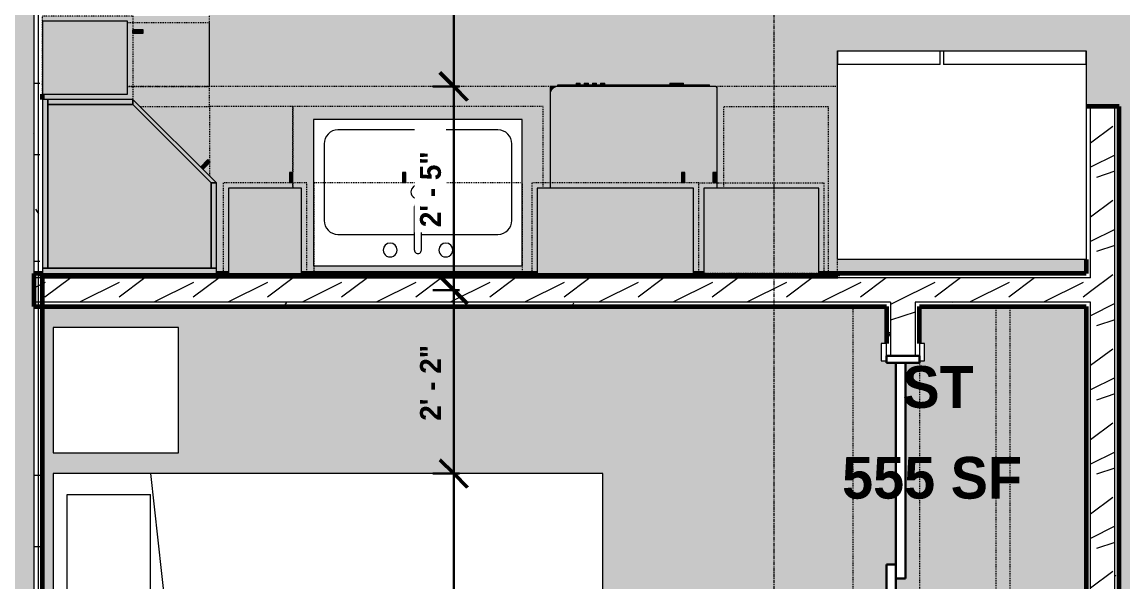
# Model space of a CAD drawing. Header units: inches. Extents: x -4105 to -1989, y 10980 to 12341.
# Drawn here: x -2935.5 to -2777.2, y 11873.3 to 11953.7 of the extents above; entities that cross this region are included whole.
import ezdxf

# ---------------------------------------------------------------- set-up
doc = ezdxf.new("R2010")
doc.units = ezdxf.units.IN
doc.header["$MEASUREMENT"] = 0
doc.linetypes.add('Dash', pattern=[0.25, 0.125, -0.125])
doc.linetypes.add('Grid Line 1_2_', pattern=[0.875, 0.5, -0.125, 0.125, -0.125])
for name, color, linetype, lineweight in [('0-1', 7, 'Continuous', 5), ('0-2', 250, 'Continuous', 18), ('A-ANNO-DIMS-1', 211, 'Continuous', 30), ('A-ANNO-DIMS-64', 211, 'Continuous', 9), ('A-AREA-IDEN', 2, 'Continuous', 9), ('A-AREA-PATT-3', 7, 'Continuous', 9), ('A-DOOR-1', 31, 'Continuous', 9), ('A-DOOR-2', 31, 'Continuous', 30), ('A-DOOR-FRAM', 31, 'Continuous', 30), ('A-WALL', 113, 'Continuous', 18), ('A-WALL-1', 113, 'Continuous', 60), ('A-WALL-PATT-1', 111, 'Continuous', 9), ('I-FURN', 30, 'Continuous', 9), ('I-FURN-HDLN', 30, 'Dash', 9), ('I-WALL-2', 2, 'Continuous', 60), ('P-SANR-FIXT', 6, 'Continuous', 9), ('Q-CASE', 31, 'Continuous', 9), ('Q-CASE-2', 31, 'Dash', 9), ('Q-CASE-HDLN', 31, 'Dash', 9), ('Q-SPCQ', 91, 'Continuous', 9), ('S-GRID-1', 1, 'Grid Line 1_2_', 9)]:
    doc.layers.add(name, color=color, linetype=linetype, lineweight=lineweight)
doc.styles.add('Century Gothic_B', font='GOTHICB.TTF', dxfattribs={"height": 3})
doc.styles.add('Century Gothic_B_1', font='GOTHICB.TTF', dxfattribs={"height": 6})
doc.dimstyles.new('OD_-_HS_-__1__Tol__', dxfattribs={"dimscale": 12, "dimtxt": 3.132505, "dimasz": 0.333333, "dimexe": 0.25, "dimexo": 0.166667, "dimgap": 0.083333, "dimtad": 1, "dimdec": 0, "dimzin": 3, "dimdsep": 46, "dimlunit": 4, "dimtxsty": 'Century Gothic_B', "dimblk1": 'OBLIQUE', "dimblk2": 'OBLIQUE', "dimsah": 1, "dimcen": 0.09, "dimdle": 0.25, "dimazin": 0, "dimtfac": 1, "dimtdec": 4, "dimtix": 1, "dimtmove": 0, "dimatfit": 3, "dimfxl": 1, "dimtvp": 1, "dimtfill": 1, "dimfrac": 2, "dimtolj": 1, "dimtzin": 0, "dimlwd": 30, "dimlwe": 30, "dimarcsym": 2})
pattern_1 = [(0, (0, 0), (20.48, 5.12), [0.845, -14.515, 0.845, -14.515, -81.92]), (0, (0, 0), (20.48, 5.12), [-30.72, 0.845, -29.875, 0.845, -14.515, -35.84]), (0, (0, 0), (20.48, 5.12), [-76.8, 0.845, -9.395, 0.845, -24.755]), (120, (7.68, 2.56), (-14.67405, 15.1762003), [0.845, -14.515, 0.845, -14.515, -81.92]), (120, (7.68, 2.56), (-14.67405, 15.1762003), [-30.72, 0.845, -29.875, 0.845, -14.515, -35.84]), (120, (7.68, 2.56), (-14.67405, 15.1762003), [-76.8, 0.845, -9.395, 0.845, -24.755]), (240, (10.24, 12.8), (-5.80595, -20.2962003), [0.845, -14.515, 0.845, -14.515, -81.92]), (240, (10.24, 12.8), (-5.80595, -20.2962003), [-30.72, 0.845, -29.875, 0.845, -14.515, -35.84]), (240, (10.24, 12.8), (-5.80595, -20.2962003), [-76.8, 0.845, -9.395, 0.845, -24.755])]
pattern_2 = [(216.87, (4.265, 10.662), (31.9871619, 21.32545714), [5.331, -47.981]), (206.565, (10.662, 7.464), (-10.662476, -10.6620098), [11.921, -11.921]), (198.435, (10.662, 2.132), (-21.32449365, -10.6625869), [6.744, -26.974])]

# ---------------------------------------------------------------- blocks, each defined once
blk = doc.blocks.new('FOLDING_SLIDING CLOSET - 60_ x 80_-1372877-ENLARGED FLOOR PLAN - 1ST FLOOR PLAN - EAST')
at = {"layer": 'A-DOOR-1'}
for p, q in [((-30.25, 3), (-32.75, 3)), ((-32.75, 3), (-32.75, 2.25)), ((-32.75, 2.25), (-30.25, 2.25)), ((-30.25, 2.25), (-30.25, 3)), ((32.75, 3), (30.25, 3)), ((30.25, 3), (30.25, 2.25)), ((30.25, 2.25), (32.75, 2.25)), ((32.75, 2.25), (32.75, 3)), ((-30.25, -2.5), (-32.75, -2.5)), ((-32.75, -2.5), (-32.75, -3.25)), ((-30.25, -3.25), (-30.25, -2.5)), ((32.75, -2.5), (30.25, -2.5)), ((30.25, -2.5), (30.25, -3.25)), ((32.75, -3.25), (32.75, -2.5)), ((-32.75, -3.25), (-30.25, -3.25)), ((30.25, -3.25), (32.75, -3.25))]:
    blk.add_line(p, q, dxfattribs=at)
at = {"layer": 'A-DOOR-2'}
for p, q in [((1, 2.25), (-30, 2.25)), ((-30, 2.25), (-30, 0.87)), ((1, 0.87), (1, 2.25)), ((-30, 0.87), (1, 0.87)), ((30, 0.87), (-1, 0.87)), ((-1, 0.87), (-1, -0.5)), ((30, -0.5), (30, 0.87)), ((-1, -0.5), (30, -0.5))]:
    blk.add_line(p, q, dxfattribs=at)
at = {"layer": 'A-DOOR-FRAM'}
for p, q in [((-30, 2.25), (-31, 2.25)), ((-31, 2.25), (-31, -2.5)), ((-30, -2.5), (-30, 2.25)), ((30, 2.25), (30, -2.5)), ((31, 2.25), (30, 2.25)), ((31, -2.5), (31, 2.25)), ((-31, -2.5), (-30, -2.5)), ((30, -2.5), (31, -2.5))]:
    blk.add_line(p, q, dxfattribs=at)
blk = doc.blocks.new('Refrigerator_-_Side-by-Side_6047 - 36_ X 30_-1372843-ENLARGED FLOOR PLAN - 1ST FLOOR PLAN - EAST')
at = {"layer": 'Q-SPCQ'}
for p, q in [((-17.88, 15.58), (17.87, 15.58)), ((-17.88, -14.42), (-17.88, 15.58)), ((-17.88, 15.58), (-3.13, 15.58)), ((-17.88, 15.58), (-17.88, 13.58)), ((-3.13, 13.58), (-3.13, 15.58)), ((-2.63, 15.58), (17.87, 15.58)), ((-2.63, 15.58), (-2.63, 13.58)), ((17.87, 15.58), (17.87, -14.42)), ((17.87, 13.58), (17.87, 15.58)), ((-3.13, 13.58), (-17.88, 13.58)), ((17.87, 13.58), (-2.63, 13.58)), ((17.87, -14.42), (-17.88, -14.42))]:
    blk.add_line(p, q, dxfattribs=at)
blk = doc.blocks.new('OD_CW_Closet - OD_CW_Closet-1868668-ENLARGED FLOOR PLAN - 1ST FLOOR PLAN - EAST')
at = {"layer": 'Q-CASE-HDLN'}
for p, q in [((76.64, 24), (0.74, 24)), ((0.74, 24), (0.74, 0)), ((76.64, 0), (76.64, 24)), ((0.74, 13), (76.64, 13)), ((0.74, 11), (76.64, 11)), ((0.74, 0), (6.05, 0)), ((8.8, 0), (68.8, 0)), ((71.55, 0), (76.64, 0))]:
    blk.add_line(p, q, dxfattribs=at)
blk = doc.blocks.new('Bed-Standard - Queen 60_ x 79_-V6-ENLARGED FLOOR PLAN - 1ST FLOOR PLAN - EAST')
at = {"layer": 'I-FURN'}
for p, q in [((40.69, 37.7), (-19.31, 37.7)), ((40.69, -41.3), (40.69, 37.7)), ((-16.31, 35.7), (37.69, 35.7)), ((37.69, 35.7), (37.69, 23.7)), ((40.69, 23.7), (-19.31, 17.13)), ((-16.31, 23.7), (37.69, 23.7)), ((-19.31, -41.3), (40.69, -41.3))]:
    blk.add_line(p, q, dxfattribs=at)
at = {"layer": 'I-FURN-HDLN'}
blk.add_line((-55.31, -77.3), (64.69, -77.3), dxfattribs=at)
blk = doc.blocks.new('Table-Night Stand - 18_ x 18_ x 24_-1352623-ENLARGED FLOOR PLAN - 1ST FLOOR PLAN - EAST')
at = {"layer": 'I-FURN'}
for p, q in [((18.15, 18), (0.15, 18)), ((0.15, 18), (0.15, 0)), ((18.15, 0), (18.15, 18)), ((0.15, 0), (18.15, 0))]:
    blk.add_line(p, q, dxfattribs=at)
blk = doc.blocks.new('OD_CW_Countertop - OD_CW_Countertop-2218014-ENLARGED FLOOR PLAN - 1ST FLOOR PLAN - EAST')
at = {"layer": 'Q-CASE-HDLN'}
for p, q in [((0.74, 24), (0.74, 22)), ((0.74, -2.88), (102.83, -2.88))]:
    blk.add_line(p, q, dxfattribs=at)
blk = doc.blocks.new('Sink Kitchen-Single - 30_ x 21_-366345-ENLARGED FLOOR PLAN - 1ST FLOOR PLAN - EAST')
at = {"layer": 'P-SANR-FIXT'}
for p, q in [((15.62, 10.59), (-14.38, 10.59)), ((-14.38, 10.59), (-14.38, -10.41)), ((15.62, -10.41), (15.62, 10.59)), ((0.12, 8.34), (0.12, 2.09)), ((1.12, 8.34), (1.12, 2.09)), ((0.12, 6.09), (-10.88, 6.09)), ((12.12, 6.09), (1.12, 6.09)), ((-12.88, 4.09), (-12.88, -6.91)), ((14.12, -6.91), (14.12, 4.09)), ((-10.88, -8.91), (12.12, -8.91)), ((-14.38, -10.41), (15.62, -10.41))]:
    blk.add_line(p, q, dxfattribs=at)
for centre, radius, start, end in [((-3.38, 8.34), 1, 360, 180), ((-3.38, 8.34), 1, 180, 0), ((0.62, 8.34), 0.5, 360, 180), ((4.62, 8.34), 1, 360, 180), ((4.62, 8.34), 1, 180, 360), ((-10.88, 4.09), 2, 90, 180), ((12.12, 4.09), 2, 360, 90), ((0.62, 2.09), 0.5, 180, 0), ((0.62, 0), 1, 360, 180), ((0.62, 0), 1, 180, 0), ((-10.88, -6.91), 2, 180, 270), ((12.12, -6.91), 2, 270, 0)]:
    blk.add_arc(centre, radius, start, end, dxfattribs=at)
blk = doc.blocks.new('Dishwasher_15404 - 34_ counter-V47-ENLARGED FLOOR PLAN - 1ST FLOOR PLAN - EAST')
at = {"layer": 'Q-SPCQ'}
h = blk.add_hatch(color=256, dxfattribs=at)
h.paths.add_polyline_path([(26.87, 1.09), (26.87, 22.93), (26.84, 23.21), (26.68, 23.53), (26.56, 23.69), (26.3, 23.87), (26.08, 23.96), (25.8, 24), (12.25, 24), (12.25, 3.38), (0, 3.38), (0, 1.88), (12.25, 1.88), (12.25, 0), (26.73, 0.01), (26.82, 0.06), (26.87, 0.2)], flags=0)
h.paths.add_polyline_path([(14.5, 0.63), (14.5, 0.14), (13, 0.14), (13, 0.63), (14, 0.63)], flags=0)
h.paths.add_polyline_path([(14.5, 4.63), (13, 4.63), (13, 5.11), (14.5, 5.11)], flags=0)
for points in [[(26.87, 23.8), (26.82, 23.94), (26.68, 24), (25.8, 24), (26.08, 23.96), (26.34, 23.86), (26.56, 23.69), (26.73, 23.46), (26.84, 23.21), (26.87, 22.93), (26.87, 23.46)], [(27.12, 1.99), (27.12, 22.91), (26.87, 22.91), (26.87, 1.09), (27.12, 1.09)], [(27.37, 19.69), (27.37, 20.28), (27.12, 20.28), (27.12, 19.69)], [(27.37, 18.51), (27.37, 19.1), (27.12, 19.1), (27.12, 18.51)], [(27.37, 17.92), (27.12, 17.92), (27.12, 17.33), (27.37, 17.33)], [(27.37, 16.74), (27.12, 16.74), (27.12, 16.15), (27.37, 16.15)], [(27.37, 5.81), (27.37, 6.79), (27.12, 6.79), (27.12, 5.81)], [(27.37, 5.11), (27.37, 5.81), (27.12, 5.81), (27.12, 4.82), (27.37, 4.82), (27.37, 4.96)]]:
    blk.add_hatch(color=256, dxfattribs=at).paths.add_polyline_path(points, flags=0)
for p, q in [((25.8, 24), (12.25, 24)), ((26.68, 24), (25.8, 24)), ((26.87, 22.93), (26.87, 23.8)), ((26.87, 0.2), (26.87, 22.93)), ((26.87, 22.91), (27.12, 22.91)), ((27.12, 22.91), (27.12, 1.09)), ((27.37, 20.28), (27.12, 20.28)), ((27.12, 19.69), (27.37, 19.69)), ((27.37, 19.1), (27.12, 19.1)), ((27.37, 19.1), (27.37, 18.51)), ((27.37, 20.28), (27.37, 19.69)), ((27.12, 18.51), (27.37, 18.51)), ((27.37, 17.92), (27.12, 17.92)), ((27.37, 17.92), (27.37, 17.33)), ((27.12, 17.33), (27.37, 17.33)), ((27.37, 16.74), (27.12, 16.74)), ((27.12, 16.15), (27.37, 16.15)), ((27.37, 16.74), (27.37, 16.15)), ((27.37, 6.79), (27.12, 6.79)), ((27.37, 6.79), (27.37, 5.81)), ((27.12, 4.82), (27.37, 4.82)), ((27.37, 5.81), (27.37, 4.82)), ((26.87, 1.09), (27.12, 1.09)), ((12.25, 0), (26.68, 0))]:
    blk.add_line(p, q, dxfattribs=at)
for centre, radius, start, end in [((25.8, 22.93), 1.07, 360, 90), ((26.68, 23.8), 0.197, 0, 90), ((26.68, 0.2), 0.197, 270, 360), ((26.68, 0.2), 0.197, 285, 345)]:
    blk.add_arc(centre, radius, start, end, dxfattribs=at)
blk = doc.blocks.new('OD_CW_Countertop - OD_CW_Countertop-2219388-ENLARGED FLOOR PLAN - 1ST FLOOR PLAN - EAST')
at = {"layer": 'Q-CASE-HDLN'}
for p, q in [((0.74, 11.75), (0.74, 0)), ((0.74, 0), (10.86, 0))]:
    blk.add_line(p, q, dxfattribs=at)
blk = doc.blocks.new('300 Series Wall Hung Cabinet_302 - 30_-2219389-ENLARGED FLOOR PLAN - 1ST FLOOR PLAN - EAST')
at = {"layer": 'Q-CASE'}
for points in [[(-1.76, -16.87), (-1.76, -15.38), (-2.25, -15.38), (-2.25, -16.87)], [(2.24, -16.87), (2.24, -15.38), (1.75, -15.38), (1.75, -16.87)]]:
    blk.add_hatch(color=256, dxfattribs=at).paths.add_polyline_path(points, flags=0)
for p, q in [((-2.25, -15.38), (-1.76, -15.38)), ((-2.25, -15.38), (-2.25, -16.87)), ((-1.76, -16.87), (-1.76, -15.38)), ((1.75, -15.38), (2.24, -15.38)), ((1.75, -15.38), (1.75, -16.87)), ((2.24, -16.87), (2.24, -15.38)), ((-2.25, -16.87), (-1.76, -16.87)), ((1.75, -16.87), (2.24, -16.87))]:
    blk.add_line(p, q, dxfattribs=at)
at = {"layer": 'Q-CASE-2'}
for p, q in [((15, -2.38), (-15, -2.38)), ((-15, -2.38), (-15, -15.38)), ((15, -15.38), (15, -2.38)), ((-15, -15.38), (15, -15.38))]:
    blk.add_line(p, q, dxfattribs=at)
blk = doc.blocks.new('Base Cabinet-Single Door - 12_-2213366-ENLARGED FLOOR PLAN - 1ST FLOOR PLAN - EAST')
at = {"layer": 'Q-CASE-2'}
for p, q in [((-5.26, 24), (-5.26, 16.12)), ((6.74, 24), (-5.26, 24)), ((6.74, 14.5), (6.74, 24)), ((-5.26, 15.91), (-5.26, 14)), ((6.74, 12.25), (6.74, 13))]:
    blk.add_line(p, q, dxfattribs=at)
blk = doc.blocks.new('Base Cabinet-Single Door - 12_-V48-ENLARGED FLOOR PLAN - 1ST FLOOR PLAN - EAST')
at = {"layer": 'Q-CASE-2'}
for p, q in [((-5.26, 24), (-5.26, 12.25)), ((6.74, 24), (-5.26, 24)), ((6.74, 14), (6.74, 24))]:
    blk.add_line(p, q, dxfattribs=at)
blk = doc.blocks.new('Base Cabinet-Double Door _ 1 Drawer - 36_-V49-ENLARGED FLOOR PLAN - 1ST FLOOR PLAN - EAST')
at = {"layer": 'Q-CASE-2'}
for p, q in [((-17.26, 24), (-17.26, 14.5)), ((18.74, 24), (-17.26, 24)), ((18.74, 12.25), (18.74, 24)), ((-17.26, 13), (-17.26, 12.25))]:
    blk.add_line(p, q, dxfattribs=at)
blk = doc.blocks.new('300 Series Wall Hung Cabinet_301 - 24_-2172248-ENLARGED FLOOR PLAN - 1ST FLOOR PLAN - EAST')
at = {"layer": 'Q-CASE'}
for points in [[(11.25, -14.63), (11.25, -2.38), (-11.25, -2.38), (-11.25, -14.63)], [(-9.51, -16.87), (-9.51, -15.38), (-10, -15.38), (-10, -16.87)]]:
    blk.add_hatch(color=256, dxfattribs=at).paths.add_polyline_path(points, flags=0)
for p, q in [((11.25, -2.38), (-11.25, -2.38)), ((-11.25, -2.38), (-11.25, -14.63)), ((11.25, -14.63), (11.25, -2.38)), ((-11.25, -14.63), (11.25, -14.63)), ((-10, -15.38), (-9.51, -15.38)), ((-10, -15.38), (-10, -16.87)), ((-9.51, -16.87), (-9.51, -15.38)), ((-10, -16.87), (-9.51, -16.87))]:
    blk.add_line(p, q, dxfattribs=at)
at = {"layer": 'Q-CASE-2'}
for p, q in [((12, -2.38), (-12, -2.38)), ((-12, -2.38), (-12, -15.38)), ((12, -15.38), (12, -2.38)), ((-12, -15.38), (12, -15.38))]:
    blk.add_line(p, q, dxfattribs=at)
blk = doc.blocks.new('300 Series Wall Hung Cabinet_301 - 18_-2172001-ENLARGED FLOOR PLAN - 1ST FLOOR PLAN - EAST')
at = {"layer": 'Q-CASE'}
for points in [[(-6.51, 15.38), (-6.51, 16.87), (-7, 16.87), (-7, 15.38)], [(8.25, 2.37), (8.25, 14.63), (-8.25, 14.63), (-8.25, 2.37), (1.2, 2.37)]]:
    blk.add_hatch(color=256, dxfattribs=at).paths.add_polyline_path(points, flags=0)
for p, q in [((-6.51, 16.87), (-7, 16.87)), ((-7, 16.87), (-7, 15.38)), ((-6.51, 15.38), (-6.51, 16.87)), ((8.25, 14.63), (-8.25, 14.63)), ((-8.25, 14.63), (-8.25, 2.37)), ((-6.51, 15.38), (-7, 15.38)), ((8.25, 2.37), (8.25, 14.63)), ((-8.25, 2.37), (8.25, 2.37))]:
    blk.add_line(p, q, dxfattribs=at)
at = {"layer": 'Q-CASE-2'}
for p, q in [((-9, 2.37), (-9, 15.38)), ((-9, 15.38), (9, 15.38)), ((9, 15.38), (9, 2.37)), ((9, 2.37), (-9, 2.37))]:
    blk.add_line(p, q, dxfattribs=at)
blk = doc.blocks.new('300 Series Wall Hung Cabinet_301 - 12_-2219390-ENLARGED FLOOR PLAN - 1ST FLOOR PLAN - EAST')
at = {"layer": 'Q-CASE'}
for points in [[(5.25, -14.63), (5.25, -2.38), (-5.25, -2.38), (-5.25, -14.63)], [(-3.51, -16.87), (-3.51, -15.38), (-4, -15.38), (-4, -16.87)]]:
    blk.add_hatch(color=256, dxfattribs=at).paths.add_polyline_path(points, flags=0)
for p, q in [((5.25, -2.38), (-5.25, -2.38)), ((-5.25, -2.38), (-5.25, -14.63)), ((5.25, -14.63), (5.25, -2.38)), ((-5.25, -14.63), (5.25, -14.63)), ((-4, -15.38), (-3.51, -15.38)), ((-4, -15.38), (-4, -16.87)), ((-3.51, -16.87), (-3.51, -15.38)), ((-4, -16.87), (-3.51, -16.87))]:
    blk.add_line(p, q, dxfattribs=at)
at = {"layer": 'Q-CASE-2'}
for p, q in [((6, -2.38), (-6, -2.38)), ((-6, -2.38), (-6, -15.38)), ((6, -15.38), (6, -2.38)), ((-6, -15.38), (6, -15.38))]:
    blk.add_line(p, q, dxfattribs=at)
blk = doc.blocks.new('308 - 308-2216210-ENLARGED FLOOR PLAN - 1ST FLOOR PLAN - EAST')
at = {"layer": 'Q-CASE'}
for points in [[(-12, -3.13), (13, -3.13), (13, -2.38), (-12, -2.38)], [(-11.25, -15.38), (-11.25, -3.13), (-12, -3.13), (-12, -15.38)], [(12.25, -26.63), (12.25, -3.13), (-11.25, -3.13), (-11.25, -15.38), (0, -26.63)], [(13, -27.38), (13, -3.13), (12.25, -3.13), (12.25, -27.38)], [(0, -27.38), (0, -26.63), (-11.25, -15.38), (-12, -15.38), (-0.26, -27.12)], [(-10.76, -18.73), (-9.7, -17.67), (-10.05, -17.33), (-11.11, -18.39)], [(0, -27.38), (12.25, -27.38), (12.25, -26.63), (0, -26.63)]]:
    blk.add_hatch(color=256, dxfattribs=at).paths.add_polyline_path(points, flags=0)
for p, q in [((13, -2.38), (-12, -2.38)), ((-12, -2.38), (-12, -3.13)), ((-11.25, -3.13), (-12, -3.13)), ((-12, -3.13), (-12, -15.38)), ((-12, -3.13), (13, -3.13)), ((12.25, -3.13), (-11.25, -3.13)), ((-11.25, -3.13), (-11.25, -15.38)), ((-11.25, -15.38), (-11.25, -3.13)), ((12.25, -26.63), (12.25, -3.13)), ((13, -3.13), (12.25, -3.13)), ((12.25, -3.13), (12.25, -27.38)), ((13, -3.13), (13, -2.38)), ((13, -27.38), (13, -3.13)), ((-11.25, -15.38), (-12, -15.38)), ((-12, -15.38), (0, -27.38)), ((-12, -15.38), (-11.25, -15.38)), ((-11.25, -15.38), (0, -26.63)), ((0, -26.63), (-11.25, -15.38)), ((-10.05, -17.33), (-11.11, -18.39)), ((-11.11, -18.39), (-10.76, -18.73)), ((-10.76, -18.73), (-9.7, -17.67)), ((0, -26.63), (12.25, -26.63)), ((0, -27.38), (0, -26.63)), ((12.25, -26.63), (0, -26.63)), ((0, -26.63), (0, -27.38)), ((12.25, -27.38), (12.25, -26.63)), ((0, -27.38), (12.25, -27.38)), ((12.25, -27.38), (13, -27.38))]:
    blk.add_line(p, q, dxfattribs=at)
blk = doc.blocks.new('300 Series Wall Hung Cabinet_301 - 12_-2218017-ENLARGED FLOOR PLAN - 1ST FLOOR PLAN - EAST')
at = {"layer": 'Q-CASE'}
for points in [[(-4, 13.19), (-3.51, 13.19), (-3.51, 14.69), (-4, 14.69)], [(-5.25, 12.44), (-5.25, 0.19), (5.25, 0.19), (5.25, 12.44), (1.87, 12.44)]]:
    blk.add_hatch(color=256, dxfattribs=at).paths.add_polyline_path(points, flags=0)
for p, q in [((-3.51, 14.69), (-4, 14.69)), ((-4, 14.69), (-4, 13.19)), ((-3.51, 13.19), (-3.51, 14.69)), ((-3.51, 13.19), (-4, 13.19)), ((5.25, 12.44), (-5.25, 12.44)), ((-5.25, 12.44), (-5.25, 0.19)), ((5.25, 0.19), (5.25, 12.44)), ((-5.25, 0.19), (5.25, 0.19))]:
    blk.add_line(p, q, dxfattribs=at)
at = {"layer": 'Q-CASE-2'}
for p, q in [((-6, 0.19), (-6, 13.19)), ((-6, 13.19), (6, 13.19)), ((6, 13.19), (6, 0.19)), ((6, 0.19), (-6, 0.19))]:
    blk.add_line(p, q, dxfattribs=at)
blk = doc.blocks.new('Base Cabinet-Single Door _ Drawer - 15_-2209069-ENLARGED FLOOR PLAN - 1ST FLOOR PLAN - EAST')
at = {"layer": 'Q-CASE-2'}
for p, q in [((-6.76, -24), (-6.76, 0)), ((8.24, -12.25), (8.24, -24)), ((8.24, -24), (-6.76, -24))]:
    blk.add_line(p, q, dxfattribs=at)
blk = doc.blocks.new('DIMBLOCK61-ENLARGED FLOOR PLAN - 1ST FLOOR PLAN - EAST')
at = {"layer": 'A-ANNO-DIMS-64', "lineweight": 50, "transparency": 16777216}
for p, q in [((-2873.39, 12045.75), (-2875.39, 12047.75)), ((-2873.39, 12045.75), (-2871.39, 12043.75)), ((-2873.39, 11944.49), (-2875.39, 11946.49)), ((-2873.39, 11944.49), (-2871.39, 11942.49))]:
    blk.add_line(p, q, dxfattribs=at)
at = {"layer": 'A-ANNO-DIMS-64', "lineweight": 30, "transparency": 16777216}
for p, q in [((-2901.4, 12045.75), (-2870.39, 12045.75)), ((-2873.39, 12045.75), (-2901.4, 12045.75)), ((-2873.39, 12045.75), (-2873.39, 11944.49)), ((-2872.56, 11944.49), (-2876.39, 11944.49)), ((-2873.39, 11944.49), (-2872.56, 11944.49))]:
    blk.add_line(p, q, dxfattribs=at)
at = {"layer": 'A-ANNO-DIMS-64', "color": 0, "lineweight": 30, "transparency": 16777216, "insert": (-2878.23, 11989.53), "char_height": 3, "width": 13.425, "attachment_point": 1, "rotation": 90, "line_spacing_factor": 0.984502, "style": 'Century Gothic_B', "bg_fill": 3, "box_fill_scale": 1.25, "bg_fill_color": 256, "bg_fill_true_color": 13158600, "bg_fill_transparency": 0}
blk.add_mtext('8\' - 5"', dxfattribs=at)
blk = doc.blocks.new('_Oblique')
at = {"color": 0, "linetype": 'ByBlock', "lineweight": -2}
blk.add_line((-0.5, -0.5), (0.5, 0.5), dxfattribs=at)
blk = doc.blocks.new('DIMBLOCK62-ENLARGED FLOOR PLAN - 1ST FLOOR PLAN - EAST')
at = {"layer": 'A-ANNO-DIMS-64', "lineweight": 50, "transparency": 16777216}
for p, q in [((-2873.39, 11944.49), (-2875.39, 11946.49)), ((-2873.39, 11944.49), (-2871.39, 11942.49)), ((-2873.39, 11915.24), (-2875.39, 11917.24)), ((-2873.39, 11915.24), (-2871.39, 11913.24))]:
    blk.add_line(p, q, dxfattribs=at)
at = {"layer": 'A-ANNO-DIMS-64', "lineweight": 30, "transparency": 16777216}
for p, q in [((-2872.56, 11944.49), (-2876.39, 11944.49)), ((-2873.39, 11944.49), (-2873.39, 11915.24)), ((-2873.39, 11944.49), (-2872.56, 11944.49)), ((-2872.56, 11915.24), (-2876.39, 11915.24)), ((-2873.39, 11915.24), (-2872.56, 11915.24))]:
    blk.add_line(p, q, dxfattribs=at)
at = {"layer": 'A-ANNO-DIMS-64', "color": 0, "lineweight": 30, "transparency": 16777216, "insert": (-2878.23, 11924.27), "char_height": 3, "width": 13.425, "attachment_point": 1, "rotation": 90, "line_spacing_factor": 0.984502, "style": 'Century Gothic_B', "bg_fill": 3, "box_fill_scale": 1.25, "bg_fill_color": 256, "bg_fill_true_color": 13158600, "bg_fill_transparency": 0}
blk.add_mtext('2\' - 5"', dxfattribs=at)
blk = doc.blocks.new('DIMBLOCK63-ENLARGED FLOOR PLAN - 1ST FLOOR PLAN - EAST')
at = {"layer": 'A-ANNO-DIMS-64', "lineweight": 50, "transparency": 16777216}
for p, q in [((-2873.39, 11915.24), (-2875.39, 11917.24)), ((-2873.39, 11915.24), (-2871.39, 11913.24)), ((-2873.39, 11888.86), (-2875.39, 11890.86)), ((-2873.39, 11888.86), (-2871.39, 11886.86))]:
    blk.add_line(p, q, dxfattribs=at)
at = {"layer": 'A-ANNO-DIMS-64', "lineweight": 30, "transparency": 16777216}
for p, q in [((-2872.56, 11915.24), (-2876.39, 11915.24)), ((-2873.39, 11915.24), (-2873.39, 11888.86)), ((-2873.39, 11915.24), (-2872.56, 11915.24)), ((-2872.56, 11888.86), (-2876.39, 11888.86)), ((-2873.39, 11888.86), (-2872.56, 11888.86))]:
    blk.add_line(p, q, dxfattribs=at)
at = {"layer": 'A-ANNO-DIMS-64', "color": 0, "lineweight": 30, "transparency": 16777216, "insert": (-2878.23, 11896.46), "char_height": 3, "width": 13.425, "attachment_point": 1, "rotation": 90, "line_spacing_factor": 0.984502, "style": 'Century Gothic_B', "bg_fill": 3, "box_fill_scale": 1.25, "bg_fill_color": 256, "bg_fill_true_color": 13158600, "bg_fill_transparency": 0}
blk.add_mtext('2\' - 2"', dxfattribs=at)
blk = doc.blocks.new('DIMBLOCK64-ENLARGED FLOOR PLAN - 1ST FLOOR PLAN - EAST')
at = {"layer": 'A-ANNO-DIMS-64', "lineweight": 50, "transparency": 16777216}
for p, q in [((-2873.39, 11888.86), (-2875.39, 11890.86)), ((-2873.39, 11888.86), (-2871.39, 11886.86)), ((-2873.39, 11828.86), (-2875.39, 11830.86)), ((-2873.39, 11828.86), (-2871.39, 11826.86))]:
    blk.add_line(p, q, dxfattribs=at)
at = {"layer": 'A-ANNO-DIMS-64', "lineweight": 30, "transparency": 16777216}
for p, q in [((-2872.56, 11888.86), (-2876.39, 11888.86)), ((-2873.39, 11888.86), (-2873.39, 11828.86)), ((-2873.39, 11888.86), (-2872.56, 11888.86)), ((-2872.56, 11828.86), (-2876.39, 11828.86)), ((-2873.39, 11828.86), (-2872.56, 11828.86))]:
    blk.add_line(p, q, dxfattribs=at)
at = {"layer": 'A-ANNO-DIMS-64', "color": 0, "lineweight": 30, "transparency": 16777216, "insert": (-2878.23, 11853.27), "char_height": 3, "width": 13.425, "attachment_point": 1, "rotation": 90, "line_spacing_factor": 0.984502, "style": 'Century Gothic_B', "bg_fill": 3, "box_fill_scale": 1.25, "bg_fill_color": 256, "bg_fill_true_color": 13158600, "bg_fill_transparency": 0}
blk.add_mtext('5\' - 0"', dxfattribs=at)
blk = doc.blocks.new('CTR - 1st Phase - Shell_rvt-1-ENLARGED FLOOR PLAN - 1ST FLOOR PLAN - EAST')
at = {"layer": 'S-GRID-1'}
blk.add_line((-2827.32, 10979.75), (-2827.32, 12308.75), dxfattribs=at)
blk = doc.blocks.new('CTR - 1st Phase - Unit Layouts_rvt-1-ENLARGED FLOOR PLAN - 1ST FLOOR PLAN - EAST')
at = {"layer": 'A-WALL-PATT-1'}
h = blk.add_hatch(dxfattribs=at)
h.set_pattern_fill('FP_1', color=256, style=0, pattern_type=2)
h.set_pattern_definition(pattern_1)
h.paths.add_polyline_path([(-2782.43, 11836.33), (-2781.81, 11836.33), (-2781.81, 11913.49), (-2782.43, 11913.49), (-2782.43, 11836.96)], flags=0)
h.paths.add_polyline_path([(-2781.81, 11916.99), (-2781.81, 11941.61), (-2782.43, 11941.61), (-2782.43, 11916.99)], flags=0)
h = blk.add_hatch(dxfattribs=at)
h.set_pattern_fill('FP_2', color=256, style=0, pattern_type=2)
h.set_pattern_definition(pattern_2)
h.paths.add_polyline_path([(-2778.31, 11832.83), (-2778.31, 11941.61), (-2781.81, 11941.61), (-2781.81, 11832.83)], flags=0)
h = blk.add_hatch(dxfattribs=at)
h.set_pattern_fill('FP_1', color=256, style=0, pattern_type=2)
h.set_pattern_definition(pattern_1)
h.paths.add_polyline_path([(-2777.68, 11832.21), (-2777.68, 11941.61), (-2778.31, 11941.61), (-2778.31, 11832.21)], flags=0)
h = blk.add_hatch(dxfattribs=at)
h.set_pattern_fill('FP_1', color=256, style=0, pattern_type=2)
h.set_pattern_definition(pattern_1)
h.paths.add_polyline_path([(-2878.31, 11916.99), (-2782.43, 11916.99), (-2782.43, 11917.61), (-2932.52, 11917.61), (-2932.52, 11916.99), (-2893.52, 11916.99)], flags=0)
h = blk.add_hatch(dxfattribs=at)
h.set_pattern_fill('FP_2', color=256, style=0, pattern_type=2)
h.set_pattern_definition(pattern_2)
h.paths.add_polyline_path([(-2781.81, 11913.49), (-2781.81, 11916.99), (-2933.77, 11916.99), (-2933.77, 11913.49), (-2782.31, 11913.49)], flags=0)
h = blk.add_hatch(dxfattribs=at)
h.set_pattern_fill('FP_1', color=256, style=0, pattern_type=2)
h.set_pattern_definition(pattern_1)
h.paths.add_polyline_path([(-2786.71, 11912.86), (-2782.43, 11912.86), (-2782.44, 11913.49), (-2807.06, 11913.49), (-2807.06, 11912.86), (-2806.43, 11912.86)], flags=0)
h.paths.add_polyline_path([(-2912.97, 11912.86), (-2810.56, 11912.86), (-2810.56, 11913.49), (-2932.52, 11913.48), (-2932.52, 11912.86), (-2924.12, 11912.86)], flags=0)
h = blk.add_hatch(dxfattribs=at)
h.set_pattern_fill('FP_1', color=256, style=0, pattern_type=2)
h.set_pattern_definition(pattern_1)
h.paths.add_polyline_path([(-2810.56, 11832.21), (-2810.56, 11843.8), (-2811.18, 11843.8), (-2811.18, 11832.21)], flags=0)
h.paths.add_polyline_path([(-2811.18, 11905.8), (-2810.56, 11905.8), (-2810.56, 11912.86), (-2811.18, 11912.86), (-2811.18, 11906.75)], flags=0)
h = blk.add_hatch(dxfattribs=at)
h.set_pattern_fill('FP_2', color=256, style=0, pattern_type=2)
h.set_pattern_definition(pattern_2)
h.paths.add_polyline_path([(-2807.06, 11832.83), (-2807.06, 11843.8), (-2810.56, 11843.8), (-2810.56, 11832.83)], flags=0)
h.paths.add_polyline_path([(-2808.43, 11905.8), (-2807.06, 11905.8), (-2807.06, 11913.49), (-2810.56, 11913.49), (-2810.56, 11905.8), (-2809.81, 11905.8)], flags=0)
h = blk.add_hatch(dxfattribs=at)
h.set_pattern_fill('FP_1', color=256, style=0, pattern_type=2)
h.set_pattern_definition(pattern_1)
h.paths.add_polyline_path([(-2807.06, 11836.33), (-2806.43, 11836.33), (-2806.43, 11843.8), (-2807.06, 11843.8), (-2807.06, 11836.96)], flags=0)
h.paths.add_polyline_path([(-2807.06, 11905.8), (-2806.43, 11905.8), (-2806.43, 11912.86), (-2807.06, 11912.85), (-2807.06, 11906.75)], flags=0)
at = {"layer": 'A-WALL'}
for p, q in [((-2781.81, 11916.99), (-2781.81, 11941.61)), ((-2778.31, 11832.83), (-2778.31, 11941.61)), ((-2782.43, 11916.99), (-2933.77, 11916.99)), ((-2781.81, 11916.99), (-2782.43, 11916.99)), ((-2810.56, 11913.49), (-2933.77, 11913.49)), ((-2810.56, 11913.49), (-2810.56, 11912.86)), ((-2810.56, 11912.86), (-2810.56, 11905.8)), ((-2807.06, 11913.49), (-2807.06, 11912.86)), ((-2782.43, 11913.49), (-2807.06, 11913.49)), ((-2807.06, 11912.86), (-2807.06, 11905.8)), ((-2781.81, 11913.49), (-2782.43, 11913.49)), ((-2781.81, 11836.33), (-2781.81, 11913.49))]:
    blk.add_line(p, q, dxfattribs=at)
at = {"layer": 'A-WALL-1'}
for p, q in [((-2777.68, 11941.61), (-2782.43, 11941.61)), ((-2777.68, 11832.21), (-2777.68, 11941.61)), ((-2782.43, 11919.61), (-2782.43, 11917.61)), ((-2932.52, 11917.61), (-2933.77, 11917.61)), ((-2933.77, 11917.61), (-2933.77, 11912.86)), ((-2932.52, 11917.61), (-2932.71, 11917.61)), ((-2932.71, 11917.61), (-2932.71, 11917.24)), ((-2932.71, 11917.24), (-2818.18, 11917.24)), ((-2905.77, 11917.61), (-2907.52, 11917.61)), ((-2905.77, 11917.61), (-2907.52, 11917.61)), ((-2861.4, 11917.61), (-2895.27, 11917.61)), ((-2861.4, 11917.61), (-2895.27, 11917.61)), ((-2837.4, 11917.61), (-2838.9, 11917.61)), ((-2837.4, 11917.61), (-2838.9, 11917.61)), ((-2782.43, 11917.61), (-2820.9, 11917.61)), ((-2818.18, 11917.61), (-2820.9, 11917.61)), ((-2818.18, 11917.24), (-2818.18, 11917.61)), ((-2933.77, 11912.86), (-2811.18, 11912.86)), ((-2811.18, 11912.86), (-2811.18, 11907.55)), ((-2806.43, 11907.55), (-2806.43, 11912.86)), ((-2806.43, 11912.86), (-2782.43, 11912.86)), ((-2782.43, 11912.86), (-2782.43, 11836.96))]:
    blk.add_line(p, q, dxfattribs=at)
at = {"layer": '0-2'}
for name, p, rotation in [('OD_CW_Countertop - OD_CW_Countertop-2219388-ENLARGED FLOOR PLAN - 1ST FLOOR PLAN - EAST', (-2908.52, 11943.75), 89.99999999999841), ('300 Series Wall Hung Cabinet_301 - 12_-2218017-ENLARGED FLOOR PLAN - 1ST FLOOR PLAN - EAST', (-2932.71, 11948.61), 269.9999999999926), ('Base Cabinet-Single Door - 12_-V48-ENLARGED FLOOR PLAN - 1ST FLOOR PLAN - EAST', (-2932.52, 11948.35), 270.0000000000035), ('OD_CW_Countertop - OD_CW_Countertop-2218014-ENLARGED FLOOR PLAN - 1ST FLOOR PLAN - EAST', (-2817.45, 11941.61), 180), ('Dishwasher_15404 - 34_ counter-V47-ENLARGED FLOOR PLAN - 1ST FLOOR PLAN - EAST', (-2835.52, 11917.61), 89.99999999999915), ('308 - 308-2216210-ENLARGED FLOOR PLAN - 1ST FLOOR PLAN - EAST', (-2919.52, 11915.24), 180), ('Base Cabinet-Single Door _ Drawer - 15_-2209069-ENLARGED FLOOR PLAN - 1ST FLOOR PLAN - EAST', (-2826.29, 11917.61), 180), ('Sink Kitchen-Single - 30_ x 21_-366345-ENLARGED FLOOR PLAN - 1ST FLOOR PLAN - EAST', (-2877.91, 11929.33), 180), ('300 Series Wall Hung Cabinet_301 - 12_-2219390-ENLARGED FLOOR PLAN - 1ST FLOOR PLAN - EAST', (-2900.52, 11915.24), 180), ('300 Series Wall Hung Cabinet_302 - 30_-2219389-ENLARGED FLOOR PLAN - 1ST FLOOR PLAN - EAST', (-2878.52, 11915.24), 180), ('300 Series Wall Hung Cabinet_301 - 24_-2172248-ENLARGED FLOOR PLAN - 1ST FLOOR PLAN - EAST', (-2850.15, 11915.24), 180), ('Bed-Standard - Queen 60_ x 79_-V6-ENLARGED FLOOR PLAN - 1ST FLOOR PLAN - EAST', (-2893.27, 11848.18), 89.99999999998715), ('OD_CW_Closet - OD_CW_Closet-1868668-ENLARGED FLOOR PLAN - 1ST FLOOR PLAN - EAST', (-2806.43, 11913.6), 269.9999999999927), ('Table-Night Stand - 18_ x 18_ x 24_-1352623-ENLARGED FLOOR PLAN - 1ST FLOOR PLAN - EAST', (-2912.97, 11891.72), 89.9999999999827), ('FOLDING_SLIDING CLOSET - 60_ x 80_-1372877-ENLARGED FLOOR PLAN - 1ST FLOOR PLAN - EAST', (-2808.93, 11874.8), 90.00000000000344)]:
    blk.add_blockref(name, p, dxfattribs=dict(at, rotation=rotation))
for name, p in [('Refrigerator_-_Side-by-Side_6047 - 36_ X 30_-1372843-ENLARGED FLOOR PLAN - 1ST FLOOR PLAN - EAST', (-2800.31, 11934.04)), ('Base Cabinet-Single Door - 12_-2213366-ENLARGED FLOOR PLAN - 1ST FLOOR PLAN - EAST', (-2903.26, 11917.61)), ('Base Cabinet-Double Door _ 1 Drawer - 36_-V49-ENLARGED FLOOR PLAN - 1ST FLOOR PLAN - EAST', (-2879.26, 11917.61)), ('300 Series Wall Hung Cabinet_301 - 18_-2172001-ENLARGED FLOOR PLAN - 1ST FLOOR PLAN - EAST', (-2829.15, 11915.24))]:
    blk.add_blockref(name, p, dxfattribs=at)
at = {"layer": 'A-ANNO-DIMS-1'}
dim = blk.add_linear_dim(base=(-2873.39, 11944.49), p1=(-2903.4, 12045.75), p2=(-2870.56, 11944.49), angle=90, dimstyle='OD_-_HS_-__1__Tol__', override={"dimpost": '<>', "dimfxl": 106.453485}, dxfattribs=at)
dim.commit()
dim.dimension.update_dxf_attribs({"geometry": 'DIMBLOCK61-ENLARGED FLOOR PLAN - 1ST FLOOR PLAN - EAST', "text_midpoint": (-2875.96, 11995.12)})
dim = blk.add_linear_dim(base=(-2873.39, 11915.24), p1=(-2870.56, 11944.49), p2=(-2870.56, 11915.24), angle=90, dimstyle='OD_-_HS_-__1__Tol__', override={"dimpost": '<>', "dimfxl": 29.25}, dxfattribs=at)
dim.commit()
dim.dimension.update_dxf_attribs({"geometry": 'DIMBLOCK62-ENLARGED FLOOR PLAN - 1ST FLOOR PLAN - EAST', "text_midpoint": (-2875.96, 11929.86)})
dim = blk.add_linear_dim(base=(-2873.39, 11888.86), p1=(-2870.56, 11915.24), p2=(-2870.56, 11888.86), angle=90, dimstyle='OD_-_HS_-__1__Tol__', override={"dimpost": '<>', "dimfxl": 26.375}, dxfattribs=at)
dim.commit()
dim.dimension.update_dxf_attribs({"geometry": 'DIMBLOCK63-ENLARGED FLOOR PLAN - 1ST FLOOR PLAN - EAST', "text_midpoint": (-2875.93, 11902.05)})
dim = blk.add_linear_dim(base=(-2873.39, 11828.86), p1=(-2870.56, 11888.86), p2=(-2870.56, 11828.86), angle=90, dimstyle='OD_-_HS_-__1__Tol__', override={"dimpost": '<>', "dimfxl": 60}, dxfattribs=at)
dim.commit()
dim.dimension.update_dxf_attribs({"geometry": 'DIMBLOCK64-ENLARGED FLOOR PLAN - 1ST FLOOR PLAN - EAST', "text_midpoint": (-2875.96, 11858.86)})

msp = doc.modelspace()

# ---------------------------------------------------------------- block references
at = {"layer": '0-1'}
msp.add_blockref('CTR - 1st Phase - Unit Layouts_rvt-1-ENLARGED FLOOR PLAN - 1ST FLOOR PLAN - EAST', (0, 0), dxfattribs=at)

# ---------------------------------------------------------------- next in the draw order: hatches: boundary and pattern name
at = {"layer": 'A-AREA-PATT-3'}
h = msp.add_hatch(color=256, dxfattribs=at)
h.paths.add_polyline_path([(-2932.5237, 11722.6394), (-2901.1473, 11722.6394), (-2901.1473, 11724.1253), (-2896.3973, 11724.1253), (-2896.3973, 11722.6394), (-2890.3736, 11722.6394), (-2890.3736, 11729.7156), (-2890.2466, 11730.68), (-2889.8743, 11731.5787), (-2889.2822, 11732.3505), (-2888.5104, 11732.9426), (-2887.6118, 11733.3149), (-2886.571, 11733.4418), (-2885.259, 11733.4418), (-2885.6067, 11736.4656), (-2886.7985, 11737.4656), (-2887.3652, 11738.4656), (-2887.6332, 11739.4656), (-2887.8102, 11740.4694), (-2887.8973, 11741.4656), (-2887.723, 11743.458), (-2887.1851, 11745.4656), (-2886.4571, 11747.4656), (-2885.5245, 11749.4656), (-2884.1371, 11751.4656), (-2883.1371, 11752.4656), (-2882.2711, 11752.9656), (-2880.8973, 11753.4656), (-2879.8973, 11753.4656), (-2878.5236, 11752.9656), (-2877.6576, 11752.4656), (-2876.6576, 11751.4656), (-2875.2701, 11749.4656), (-2874.3375, 11747.4656), (-2873.5421, 11745.2136), (-2873.0716, 11743.458), (-2872.8973, 11741.4656), (-2872.9845, 11740.4694), (-2873.1615, 11739.4656), (-2873.4294, 11738.4656), (-2873.9962, 11737.4656), (-2875.188, 11736.4656), (-2875.5357, 11733.4418), (-2874.1473, 11733.4418), (-2873.1829, 11733.3149), (-2872.2842, 11732.9426), (-2871.5125, 11732.3505), (-2870.9203, 11731.5787), (-2870.5481, 11730.68), (-2870.4211, 11729.7156), (-2870.4211, 11722.6394), (-2862.3973, 11722.6394), (-2862.3973, 11745.9894), (-2803.9973, 11745.9894), (-2803.9973, 11785.2503), (-2813.9459, 11785.2503), (-2813.9459, 11790.0003), (-2803.9973, 11790.0003), (-2803.9973, 11792.8644), (-2799.2473, 11792.8644), (-2799.2473, 11753.3644), (-2797.2994, 11753.3644), (-2797.2994, 11754.9686), (-2797.5494, 11754.9686), (-2797.5494, 11790.9686), (-2797.2994, 11790.9686), (-2797.2994, 11829.3644), (-2799.2473, 11829.3644), (-2799.2473, 11828.8644), (-2803.9973, 11828.8644), (-2803.9973, 11832.2098), (-2811.1848, 11832.2098), (-2811.1848, 11842.0519), (-2811.9348, 11842.0519), (-2811.9348, 11844.5519), (-2811.1848, 11844.5519), (-2811.1848, 11875.8019), (-2809.8098, 11875.8019), (-2809.8098, 11904.8019), (-2811.1848, 11904.8019), (-2811.1848, 11905.0519), (-2811.9348, 11905.0519), (-2811.9348, 11907.5519), (-2811.1848, 11907.5519), (-2811.1848, 11912.8644), (-2932.5237, 11912.8644), (-2932.5237, 11790.0003), (-2847.9459, 11790.0003), (-2847.9459, 11789.1253), (-2883.9459, 11789.1253), (-2883.9459, 11786.1253), (-2847.9459, 11786.1253), (-2847.9459, 11785.2503), (-2932.5237, 11785.2503), (-2932.5237, 11749.2503), (-2896.3973, 11749.2503), (-2896.3973, 11744.1253), (-2901.1473, 11744.1253), (-2901.1473, 11744.5003), (-2932.5237, 11744.5003), (-2932.5237, 11737.9941)], flags=0)
h.paths.add_polyline_path([(-2704.6987, 11722.6394), (-2704.6987, 11796.9894), (-2728.6987, 11796.9894), (-2728.6987, 11792.8019), (-2727.9487, 11792.8019), (-2727.9487, 11790.3019), (-2728.6987, 11790.3019), (-2728.6987, 11790.0519), (-2730.6987, 11790.0519), (-2730.6987, 11759.0519), (-2732.0737, 11759.0519), (-2732.0737, 11743.5894), (-2730.6987, 11743.5894), (-2730.6987, 11730.0519), (-2728.6987, 11730.0519), (-2728.6987, 11729.8019), (-2727.9487, 11729.8019), (-2727.9487, 11727.3019), (-2728.6987, 11727.3019), (-2728.6987, 11722.6394), (-2704.9658, 11722.6394)], flags=0)
h.paths.add_polyline_path([(-2739.6987, 11743.5894), (-2741.4487, 11743.5894), (-2741.4487, 11779.5894), (-2739.6987, 11779.5894), (-2739.6987, 11747.3693)], flags=0)
h.paths.add_polyline_path([(-2741.4487, 11740.5894), (-2740.3237, 11740.5894), (-2740.3237, 11741.6519), (-2739.6987, 11741.6519), (-2739.6987, 11743.5894), (-2733.4487, 11743.5894), (-2733.4487, 11761.0519), (-2732.0737, 11761.0519), (-2732.0737, 11790.0519), (-2733.4487, 11790.0519), (-2733.4487, 11790.3019), (-2734.1987, 11790.3019), (-2734.1987, 11792.8019), (-2733.4487, 11792.8019), (-2733.4487, 11801.7394), (-2704.6987, 11801.7394), (-2704.6987, 11969.2997), (-2720.8237, 11969.2997), (-2720.8237, 11969.9602), (-2720.8548, 11969.9869), (-2720.8548, 11970.4493), (-2720.8237, 11970.4493), (-2720.8237, 11985.6423), (-2720.8555, 11985.6423), (-2720.8555, 11986.6368), (-2720.8237, 11986.6368), (-2720.8237, 11987.2997), (-2716.8237, 11987.2997), (-2716.8237, 12023.2997), (-2720.8237, 12023.2997), (-2720.8237, 12023.9626), (-2720.8555, 12023.9626), (-2720.8555, 12024.957), (-2720.8237, 12024.957), (-2720.8237, 12040.1501), (-2720.8548, 12040.1501), (-2720.8548, 12040.6392), (-2720.8237, 12040.6392), (-2720.8237, 12041.2997), (-2704.6987, 12041.2997), (-2704.6987, 12047.7894), (-2709.552, 12047.7894), (-2709.552, 12052.5394), (-2704.6987, 12052.5394), (-2704.6987, 12080.0644), (-2740.8495, 12080.0644), (-2740.8495, 12052.5394), (-2739.552, 12052.5394), (-2739.552, 12047.7894), (-2736.8237, 12047.7894), (-2736.8237, 11987.7894), (-2766.8237, 11987.7894), (-2766.8237, 12047.7894), (-2745.5995, 12047.7894), (-2745.5995, 12080.0644), (-2901.0223, 12080.0644), (-2901.0223, 12078.7519), (-2905.7723, 12078.7519), (-2905.7723, 12080.0644), (-2932.5237, 12080.0644), (-2932.5237, 12048.1269), (-2905.7723, 12048.1269), (-2905.7723, 12048.7519), (-2901.0223, 12048.7519), (-2901.0223, 12043.3769), (-2932.5237, 12043.3769), (-2932.5237, 12040.8644), (-2920.2737, 12040.8644), (-2920.2737, 12027.3644), (-2932.5237, 12027.3644), (-2932.5237, 12025.8644), (-2920.2737, 12025.8644), (-2920.2737, 12003.3644), (-2932.5237, 12003.3644), (-2932.5237, 12001.8644), (-2920.2737, 12001.8644), (-2920.2737, 11979.3644), (-2932.5237, 11979.3644), (-2932.5237, 11978.6144), (-2908.5237, 11978.6144), (-2908.5237, 11954.6144), (-2932.5237, 11954.6144), (-2932.5237, 11953.8644), (-2920.2737, 11953.8644), (-2920.2737, 11943.3644), (-2932.5237, 11943.3644), (-2932.5237, 11942.6144), (-2919.5237, 11942.6144), (-2909.8218, 11932.9125), (-2908.7617, 11933.9726), (-2908.4163, 11933.6272), (-2909.4765, 11932.5671), (-2907.5237, 11930.6144), (-2907.5237, 11917.6144), (-2905.7737, 11917.6144), (-2905.7737, 11929.8644), (-2895.2737, 11929.8644), (-2895.2737, 11917.6144), (-2861.3987, 11917.6144), (-2861.3987, 11929.8644), (-2859.5237, 11929.8644), (-2859.5017, 11944.3458), (-2859.4661, 11944.4317), (-2859.3269, 11944.4894), (-2858.4308, 11944.5105), (-2858.4308, 11944.7394), (-2855.8076, 11944.7394), (-2855.8076, 11944.9894), (-2855.2171, 11944.9894), (-2855.2171, 11944.7394), (-2854.6265, 11944.7394), (-2854.6265, 11944.9894), (-2854.036, 11944.9894), (-2854.036, 11944.7394), (-2853.4454, 11944.7394), (-2853.4454, 11944.9894), (-2852.8549, 11944.9894), (-2852.8549, 11944.7394), (-2852.2643, 11944.7394), (-2852.2643, 11944.9894), (-2851.6738, 11944.9894), (-2851.6738, 11944.7394), (-2842.3163, 11944.7394), (-2842.3163, 11944.9894), (-2840.3478, 11944.9894), (-2840.3478, 11944.7394), (-2836.6167, 11944.7394), (-2836.6167, 11944.4894), (-2835.6696, 11944.4827), (-2835.5814, 11944.4317), (-2835.5237, 11944.2925), (-2835.5237, 11929.8644), (-2820.8987, 11929.8644), (-2820.8987, 11917.6144), (-2782.4348, 11917.6144), (-2782.4348, 11919.6144), (-2818.1848, 11919.6144), (-2818.1848, 11949.6144), (-2782.4348, 11949.6144), (-2782.4348, 11941.6144), (-2777.6848, 11941.6144), (-2777.6848, 11832.2098), (-2799.2473, 11832.2098), (-2799.2473, 11830.8644), (-2797.2994, 11830.8644), (-2797.2781, 11831.8644), (-2796.0494, 11831.8644), (-2796.0494, 11830.8644), (-2795.7762, 11830.8644), (-2795.7762, 11829.3644), (-2796.0494, 11829.3644), (-2796.0494, 11790.9686), (-2795.7994, 11790.9686), (-2795.7994, 11788.6304), (-2795.6223, 11788.6304), (-2795.6223, 11788.4149), (-2795.5494, 11788.3899), (-2795.5494, 11788.0399), (-2795.2994, 11788.068), (-2795.2994, 11790.244), (-2795.0494, 11790.2257), (-2795.0494, 11787.2333), (-2795.2994, 11787.2466), (-2795.2994, 11787.5569), (-2795.5494, 11787.5569), (-2795.5494, 11787.1819), (-2795.6223, 11787.1819), (-2795.6223, 11787.1304), (-2795.7994, 11787.1304), (-2795.7994, 11758.8068), (-2795.6223, 11758.8068), (-2795.6223, 11757.3068), (-2795.7994, 11757.3068), (-2795.7994, 11754.9686), (-2796.0494, 11754.9686), (-2796.0494, 11753.3644), (-2795.7762, 11753.3644), (-2795.7994, 11751.8644), (-2796.0494, 11751.8644), (-2796.0707, 11750.8644), (-2797.2994, 11750.8644), (-2797.2994, 11751.8644), (-2799.2473, 11751.8644), (-2799.2473, 11743.5894), (-2775.6987, 11743.5894), (-2775.6987, 11741.6519), (-2775.0737, 11741.6519), (-2775.0737, 11740.5894), (-2749.4462, 11740.5894)], flags=0)
h.paths.add_polyline_path([(-2912.9745, 11807.9326), (-2930.9745, 11807.9326), (-2930.9745, 11825.9326), (-2912.9745, 11825.9326), (-2912.9745, 11817.4178)], flags=0)
h.paths.add_polyline_path([(-2912.9745, 11828.8644), (-2930.9745, 11828.8644), (-2930.9745, 11888.8644), (-2851.9745, 11888.8644), (-2851.9745, 11828.8644), (-2908.8484, 11828.8644)], flags=0)
h.paths.add_polyline_path([(-2782.4348, 11836.9598), (-2782.4348, 11912.8644), (-2806.4348, 11912.8644), (-2806.4348, 11907.5519), (-2805.6848, 11907.5519), (-2805.6848, 11905.0519), (-2806.4348, 11905.0519), (-2806.4348, 11904.8019), (-2808.4348, 11904.8019), (-2808.4348, 11873.8019), (-2809.8098, 11873.8019), (-2809.8098, 11844.8019), (-2806.4348, 11844.8019), (-2806.4348, 11844.5519), (-2805.6848, 11844.5519), (-2805.6848, 11842.0519), (-2806.4348, 11842.0519), (-2806.4348, 11836.9598), (-2786.7081, 11836.9598)], flags=0)
h.paths.add_polyline_path([(-2912.9745, 11891.8644), (-2930.9745, 11891.8644), (-2930.9745, 11909.8644), (-2912.9745, 11909.8644), (-2912.9745, 11900.8866)], flags=0)
h.paths.add_polyline_path([(-2863.5237, 11918.7394), (-2893.5237, 11918.7394), (-2893.5237, 11939.7394), (-2863.5237, 11939.7394), (-2863.5237, 11925.4983)], flags=0)
h.paths.add_polyline_path([(-2897.0122, 11930.6144), (-2897.0122, 11932.1137), (-2896.5237, 11932.1137), (-2896.5237, 11930.6144)], flags=0)
h.paths.add_polyline_path([(-2918.5233, 11952.126), (-2919.5237, 11952.126), (-2919.5237, 11952.6144), (-2918.0245, 11952.6144), (-2918.0245, 11952.126)], flags=0)
h.paths.add_polyline_path([(-2918.0245, 11980.6144), (-2919.5237, 11980.6144), (-2919.5237, 11981.1028), (-2918.0245, 11981.1028)], flags=0)
h.paths.add_polyline_path([(-2817.4677, 11985.1567), (-2817.4677, 12069.1567), (-2782.4677, 12069.1567), (-2782.4677, 12063.1567), (-2781.4677, 12063.1567), (-2781.4677, 11991.1567), (-2782.4677, 11991.1567), (-2782.4677, 11985.1567), (-2814.2432, 11985.1567)], flags=0)
h.paths.add_polyline_path([(-2918.5233, 12004.6144), (-2919.5237, 12004.6144), (-2919.5237, 12005.1028), (-2918.0245, 12005.1028), (-2918.0245, 12004.6144)], flags=0)
h.paths.add_polyline_path([(-2918.5233, 12028.6144), (-2919.5237, 12028.6144), (-2919.5237, 12029.1028), (-2918.0245, 12029.1028), (-2918.0245, 12028.6144)], flags=0)
h.paths.add_polyline_path([(-2908.8484, 12051.7519), (-2930.9348, 12051.7519), (-2930.9348, 12076.7519), (-2904.9348, 12076.7519), (-2904.9348, 12051.7519), (-2905.7723, 12051.7519)], flags=0)
h.paths.add_polyline_path([(-2712.5017, 12053.9394), (-2712.552, 12053.9394), (-2712.552, 12054.4394), (-2728.802, 12054.4394), (-2728.8105, 12053.9394), (-2729.302, 12053.9394), (-2729.302, 12054.4394), (-2738.802, 12054.4394), (-2738.802, 12079.6894), (-2710.802, 12079.6894), (-2710.802, 12054.4394), (-2711.802, 12054.4394), (-2711.8147, 12053.9394), (-2712.4421, 12053.9394)], flags=0)
at = {"layer": 'A-WALL-PATT-1'}
h = msp.add_hatch(dxfattribs=at)
h.set_pattern_fill('FP_14', color=256, style=0, pattern_type=2)
h.set_pattern_definition([(161.57, (0.32, 0.32), (-2.560496185, -0.000537386), [0, -18.214, 2.022, 0]), (18.43, (-0.32, 0.32), (-2.560496185, 0.000537386), [0, -18.214, 2.022, 0]), (108.43, (0.32, 0.32), (1.27922091, -6.400876726), [6.07, -14.166]), (71.57, (-0.32, 0.32), (1.27922091, 6.400876726), [6.07, -14.166])])
h.paths.add_polyline_path([(-2933.7737, 11721.3894), (-2933.7737, 12080.6894), (-2937.2737, 12080.6894), (-2937.2737, 11721.3894)], flags=0)
h = msp.add_hatch(dxfattribs=at)
h.set_pattern_fill('FP_1', color=256, style=0, pattern_type=2)
h.set_pattern_definition(pattern_1)
h.paths.add_polyline_path([(-2933.7737, 11722.0144), (-2933.1487, 11722.0144), (-2933.1487, 11913.4894), (-2933.7737, 11913.4894), (-2933.7737, 11722.6394)], flags=0)
h.paths.add_polyline_path([(-2933.7737, 11916.9894), (-2933.1487, 11916.9894), (-2933.1487, 12080.6894), (-2933.7737, 12080.6894), (-2933.7737, 11917.3218)], flags=0)
h = msp.add_hatch(dxfattribs=at)
h.set_pattern_fill('FP_1', color=256, style=0, pattern_type=2)
h.set_pattern_definition(pattern_1)
h.paths.add_polyline_path([(-2932.5237, 11722.6394), (-2932.5237, 11913.4894), (-2933.1487, 11913.4894), (-2933.1487, 11722.6394)], flags=0)
h.paths.add_polyline_path([(-2933.1487, 11916.9894), (-2932.5237, 11916.9894), (-2932.5237, 12080.6894), (-2933.1487, 12080.6894), (-2933.1487, 11917.6144)], flags=0)

# ---------------------------------------------------------------- next in the draw order: linework, layer by layer
at = {"layer": 'A-WALL'}
for p, q in [((-2933.7737, 12080.6894), (-2933.7737, 11721.3894)), ((-2933.1487, 12080.6894), (-2933.1487, 11722.0144))]:
    msp.add_line(p, q, dxfattribs=at)
at = {"layer": 'I-WALL-2'}
for p, q in [((-2932.5237, 11942.6144), (-2932.5237, 11943.3644)), ((-2932.5237, 11722.6394), (-2932.5237, 11917.6144))]:
    msp.add_line(p, q, dxfattribs=at)

# ---------------------------------------------------------------- next in the draw order: block references
at = {"layer": '0-1'}
msp.add_blockref('CTR - 1st Phase - Shell_rvt-1-ENLARGED FLOOR PLAN - 1ST FLOOR PLAN - EAST', (0, 0), dxfattribs=at)

# ---------------------------------------------------------------- next in the draw order: texts
at = {"layer": 'A-AREA-IDEN', "char_height": 6, "attachment_point": 1, "style": 'Century Gothic_B_1'}
for s, insert, width in [('ST', (-2808.8775, 11904.3155), 9.696), ('555 SF', (-2817.5452, 11891.2714), 30.704)]:
    msp.add_mtext(s, dxfattribs=dict(at, insert=insert, width=width))

doc.saveas('drawing.dxf')
